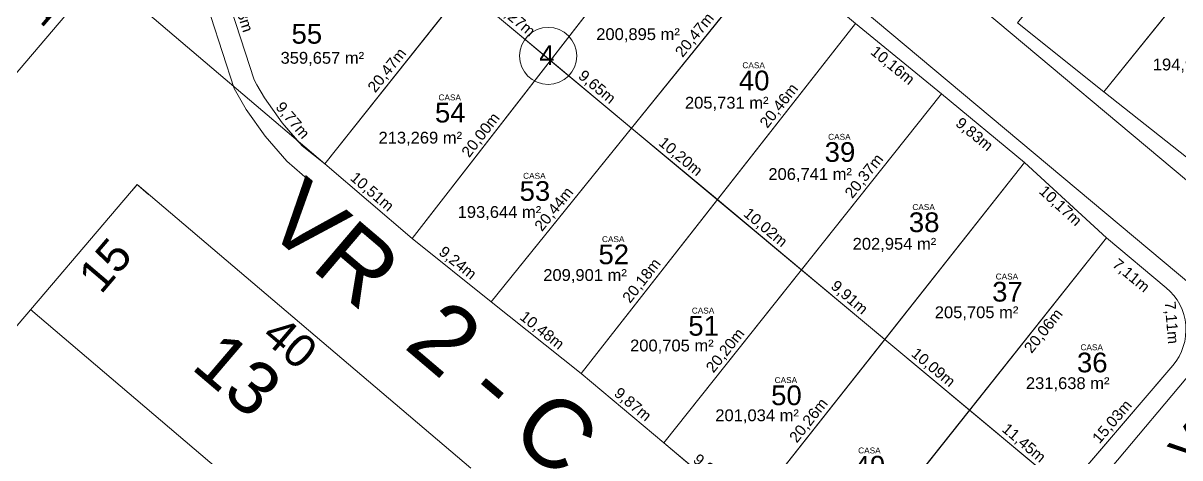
# Model space of a CAD drawing. Header units: metres. Extents: x 3808 to 8215, y 2374 to 6187.
# Drawn here: x 7255.8 to 7361.4, y 4467.2 to 4506.9 of the extents above; entities that cross this region are included whole.
import ezdxf
from ezdxf.enums import TextEntityAlignment as Align

# ---------------------------------------------------------------- set-up
doc = ezdxf.new("R2010")
doc.units = ezdxf.units.M
for name, color, linetype in [('0 - Cotas', 7, 'Continuous'), ('Boundary_Lotes', 7, 'Continuous'), ('Lado_Lotes', 7, 'Continuous'), ('Numero_Lote', 7, 'Continuous'), ('Poligonal_1a_Ordem', 7, 'Continuous'), ('Quadra', 7, 'Continuous'), ('vista', 7, 'Continuous'), ('Área_Lotes', 7, 'Continuous')]:
    doc.layers.add(name, color=color, linetype=linetype)
doc.layers.add('MEIO_FIO', color=252, linetype='Continuous', lineweight=0)
doc.layers.add('Nome_Ruas', color=7, linetype='Continuous', lineweight=0)
doc.styles.add('Arial', font='arial.ttf')
doc.styles.add('pedro', font='arial.ttf', dxfattribs={"height": 3})
doc.styles.add('REGUA80', font='arial.ttf')
doc.dimstyles.new('Copy(2) of ISO-25', dxfattribs={"dimtxt": 1, "dimasz": 2.5, "dimexe": 1.25, "dimexo": 0.625, "dimgap": 0.2, "dimtad": 1, "dimtoh": 1, "dimlfac": 1, "dimzin": 1, "dimtxsty": 'Arial', "dimblk": 'NONE', "dimcen": 0, "dimse1": 1, "dimse2": 1, "dimsd1": 1, "dimsd2": 1, "dimclrt": 256, "dimaunit": 1, "dimadec": 3, "dimazin": 0, "dimtfac": 1, "dimtmove": 0, "dimatfit": 3, "dimldrblk": 'NONE', "dimfxl": 1, "dimtolj": 1, "dimtzin": 0, "dimarcsym": 0})
doc.dimstyles.new('pedro', dxfattribs={"dimtxt": 3, "dimasz": 0.1, "dimexe": 0.1, "dimexo": 0.1, "dimgap": 0.05, "dimtad": 1, "dimzin": 1, "dimtxsty": 'pedro', "dimblk": 'ARCHTICK', "dimcen": 2.5, "dimdle": 0.1, "dimadec": 0, "dimazin": 0, "dimtfac": 1, "dimtmove": 0, "dimatfit": 3, "dimldrblk": 'ARCHTICK', "dimfxl": 0.3, "dimarcsym": 0})

# ---------------------------------------------------------------- blocks, each defined once
blk = doc.blocks.new('_ARCHTICK')
at = {"color": 0, "linetype": 'ByBlock', "const_width": 0.15}
blk.add_lwpolyline([(-0.5, -0.5), (0.5, 0.5)], dxfattribs=at)
blk = doc.blocks.new('*D9265')
at = {"layer": 'Defpoints', "color": 0, "transparency": 16777216}
for p in [(7311.78, 4630.62), (7486.92, 4481.54), (7482.36, 4476.19)]:
    blk.add_point(p, dxfattribs=at)
at = {"layer": 'vista', "color": 0, "lineweight": -2, "transparency": 16777216}
for p, q in [((7311.72, 4630.55), (7307.16, 4625.19)), ((7307.14, 4625.33), (7482.44, 4476.12)), ((7486.86, 4481.47), (7482.3, 4476.11))]:
    blk.add_line(p, q, dxfattribs=at)
at = {"layer": 'vista', "color": 0, "lineweight": -2, "transparency": 16777216, "xscale": 0.1, "yscale": 0.1, "zscale": 0.1}
for p, rotation in [((7307.22, 4625.27), 139.595887678014), ((7482.36, 4476.19), 319.595887678014)]:
    blk.add_blockref('_ARCHTICK', p, dxfattribs=dict(at, rotation=rotation))
at = {"layer": 'vista', "color": 0, "lineweight": 5, "transparency": 16777216, "insert": (7395.99, 4552.14), "char_height": 3, "attachment_point": 5, "rotation": 319.5959, "style": 'pedro'}
blk.add_mtext('230,00', dxfattribs=at)
blk = doc.blocks.new('*D10098')
at = {"layer": 'Defpoints', "color": 0, "transparency": 16777216}
for p in [(7342.19, 4471.59), (7350.95, 4464.21), (7350.96, 4464.23)]:
    blk.add_point(p, dxfattribs=at)
at = {"layer": '0 - Cotas', "lineweight": 5, "transparency": 16777216, "insert": (7347.08, 4468.51), "char_height": 1, "attachment_point": 5, "rotation": 319.9774, "style": 'Arial'}
blk.add_mtext('\\A1;11,45m', dxfattribs=at)
blk = doc.blocks.new('_None')
blk = doc.blocks.new('*D10099')
at = {"layer": 'Defpoints', "color": 0, "transparency": 16777216}
for p in [(7334.43, 4478.03), (7342.18, 4471.58), (7342.19, 4471.59)]:
    blk.add_point(p, dxfattribs=at)
at = {"layer": '0 - Cotas', "lineweight": 5, "transparency": 16777216, "insert": (7338.81, 4475.41), "char_height": 1, "attachment_point": 5, "rotation": 320.3257, "style": 'Arial'}
blk.add_mtext('\\A1;10,09m', dxfattribs=at)
blk = doc.blocks.new('*D10100')
at = {"layer": 'Defpoints', "color": 0, "transparency": 16777216}
for p in [(7326.87, 4484.44), (7326.93, 4484.51), (7334.43, 4478.03)]:
    blk.add_point(p, dxfattribs=at)
at = {"layer": '0 - Cotas', "lineweight": 5, "transparency": 16777216, "insert": (7331.15, 4481.81), "char_height": 1, "attachment_point": 5, "rotation": 319.1682, "style": 'Arial'}
blk.add_mtext('\\A1;9,91m', dxfattribs=at)
blk = doc.blocks.new('*D10101')
at = {"layer": 'Defpoints', "color": 0, "transparency": 16777216}
for p in [(7319.14, 4490.8), (7319.14, 4490.8), (7326.83, 4484.38)]:
    blk.add_point(p, dxfattribs=at)
at = {"layer": '0 - Cotas', "lineweight": 5, "transparency": 16777216, "insert": (7323.49, 4488.2), "char_height": 1, "attachment_point": 5, "rotation": 320.1406, "style": 'Arial'}
blk.add_mtext('\\A1;10,02m', dxfattribs=at)
blk = doc.blocks.new('*D10102')
at = {"layer": 'Defpoints', "color": 0, "transparency": 16777216}
for p in [(7311.31, 4497.33), (7311.31, 4497.33), (7319.14, 4490.8)]:
    blk.add_point(p, dxfattribs=at)
at = {"layer": '0 - Cotas', "lineweight": 5, "transparency": 16777216, "insert": (7315.74, 4494.68), "char_height": 1, "attachment_point": 5, "rotation": 320.1406, "style": 'Arial'}
blk.add_mtext('\\A1;10,20m', dxfattribs=at)
blk = doc.blocks.new('*D10103')
at = {"layer": 'Defpoints', "color": 0, "transparency": 16777216}
for p in [(7303.89, 4503.51), (7303.9, 4503.52), (7311.32, 4497.35)]:
    blk.add_point(p, dxfattribs=at)
at = {"layer": '0 - Cotas', "lineweight": 5, "transparency": 16777216, "insert": (7308.11, 4501.04), "char_height": 1, "attachment_point": 5, "rotation": 320.293, "style": 'Arial'}
blk.add_mtext('\\A1;9,65m', dxfattribs=at)
blk = doc.blocks.new('*D10104')
at = {"layer": 'Defpoints', "color": 0, "transparency": 16777216}
for p in [(7296.01, 4510.11), (7296.01, 4510.11), (7303.9, 4503.52)]:
    blk.add_point(p, dxfattribs=at)
at = {"layer": '0 - Cotas', "lineweight": 5, "transparency": 16777216, "insert": (7300.47, 4507.43), "char_height": 1, "attachment_point": 5, "rotation": 320.1406, "style": 'Arial'}
blk.add_mtext('\\A1;10,27m', dxfattribs=at)
blk = doc.blocks.new('*D10110')
at = {"layer": 'Defpoints', "color": 0, "transparency": 16777216}
for p in [(7360.72, 4475.65), (7360.72, 4475.65), (7350.96, 4464.23)]:
    blk.add_point(p, dxfattribs=at)
at = {"layer": '0 - Cotas', "lineweight": 5, "transparency": 16777216, "insert": (7355.23, 4470.46), "char_height": 1, "attachment_point": 5, "rotation": 49.4946, "style": 'Arial'}
blk.add_mtext('\\A1;15,03m', dxfattribs=at)
blk = doc.blocks.new('*D10111')
at = {"layer": 'Defpoints', "color": 0, "transparency": 16777216}
for p in [(7354.66, 4487.29), (7342.19, 4471.59), (7343.47, 4470.57)]:
    blk.add_point(p, dxfattribs=at)
at = {"layer": '0 - Cotas', "lineweight": 5, "transparency": 16777216, "insert": (7348.96, 4478.76), "char_height": 1, "attachment_point": 5, "rotation": 51.5463, "style": 'Arial'}
blk.add_mtext('\\A1;20,06m', dxfattribs=at)
blk = doc.blocks.new('*D10112')
at = {"layer": 'Defpoints', "color": 0, "transparency": 16777216}
for p in [(7354.66, 4487.29), (7360.12, 4482.74), (7358.8, 4481.15)]:
    blk.add_point(p, dxfattribs=at)
at = {"layer": '0 - Cotas', "lineweight": 5, "transparency": 16777216, "insert": (7356.87, 4483.81), "char_height": 1, "attachment_point": 5, "rotation": 320.1694, "style": 'Arial'}
blk.add_mtext('\\A1;7,11m', dxfattribs=at)
blk = doc.blocks.new('*D10113')
at = {"layer": 'Defpoints', "color": 0, "transparency": 16777216}
for p in [(7360.12, 4482.74), (7360.07, 4475.6), (7360.72, 4475.65)]:
    blk.add_point(p, dxfattribs=at)
at = {"layer": '0 - Cotas', "lineweight": 5, "transparency": 16777216, "insert": (7360.54, 4479.55), "char_height": 1, "attachment_point": 5, "rotation": 274.832, "style": 'Arial'}
blk.add_mtext('\\A1;7,11m', dxfattribs=at)
blk = doc.blocks.new('*D10114')
at = {"layer": 'Defpoints', "color": 0, "transparency": 16777216}
for p in [(7342.17, 4471.56), (7329.72, 4455.88), (7331.09, 4454.8)]:
    blk.add_point(p, dxfattribs=at)
at = {"layer": '0 - Cotas', "lineweight": 5, "transparency": 16777216, "insert": (7336.92, 4463.43), "char_height": 1, "attachment_point": 5, "rotation": 51.5463, "style": 'Arial'}
blk.add_mtext('\\A1;20,02m', dxfattribs=at)
blk = doc.blocks.new('*D10116')
at = {"layer": 'Defpoints', "color": 0, "transparency": 16777216}
for p in [(7347.19, 4494.19), (7354.66, 4487.29), (7353.61, 4486.15)]:
    blk.add_point(p, dxfattribs=at)
at = {"layer": '0 - Cotas', "lineweight": 5, "transparency": 16777216, "insert": (7350.42, 4490.18), "char_height": 1, "attachment_point": 5, "rotation": 317.2809, "style": 'Arial'}
blk.add_mtext('\\A1;10,17m', dxfattribs=at)
blk = doc.blocks.new('*D10117')
at = {"layer": 'Defpoints', "color": 0, "transparency": 16777216}
for p in [(7339.61, 4500.45), (7347.19, 4494.19), (7346.04, 4492.8)]:
    blk.add_point(p, dxfattribs=at)
at = {"layer": '0 - Cotas', "lineweight": 5, "transparency": 16777216, "insert": (7342.56, 4496.71), "char_height": 1, "attachment_point": 5, "rotation": 320.4611, "style": 'Arial'}
blk.add_mtext('\\A1;9,83m', dxfattribs=at)
blk = doc.blocks.new('*D10118')
at = {"layer": 'Defpoints', "color": 0, "transparency": 16777216}
for p in [(7314.25, 4468.56), (7321.88, 4462.13), (7321.88, 4462.13)]:
    blk.add_point(p, dxfattribs=at)
at = {"layer": '0 - Cotas', "lineweight": 5, "transparency": 16777216, "insert": (7318.58, 4465.96), "char_height": 1, "attachment_point": 5, "rotation": 319.8541, "style": 'Arial'}
blk.add_mtext('\\A1;9,98m', dxfattribs=at)
blk = doc.blocks.new('*D10119')
at = {"layer": 'Defpoints', "color": 0, "transparency": 16777216}
for p in [(7326.83, 4484.38), (7326.83, 4484.38), (7314.25, 4468.56)]:
    blk.add_point(p, dxfattribs=at)
at = {"layer": '0 - Cotas', "lineweight": 5, "transparency": 16777216, "insert": (7319.91, 4476.97), "char_height": 1, "attachment_point": 5, "rotation": 51.5054, "style": 'Arial'}
blk.add_mtext('\\A1;20,20m', dxfattribs=at)
blk = doc.blocks.new('*D10120')
at = {"layer": 'Defpoints', "color": 0, "transparency": 16777216}
for p in [(7334.43, 4478.03), (7334.43, 4478.03), (7321.88, 4462.13)]:
    blk.add_point(p, dxfattribs=at)
at = {"layer": '0 - Cotas', "lineweight": 5, "transparency": 16777216, "insert": (7327.52, 4470.58), "char_height": 1, "attachment_point": 5, "rotation": 51.7033, "style": 'Arial'}
blk.add_mtext('\\A1;20,26m', dxfattribs=at)
blk = doc.blocks.new('*D10121')
at = {"layer": 'Defpoints', "color": 0, "transparency": 16777216}
for p in [(7339.61, 4500.45), (7339.61, 4500.45), (7326.93, 4484.51)]:
    blk.add_point(p, dxfattribs=at)
at = {"layer": '0 - Cotas', "lineweight": 5, "transparency": 16777216, "insert": (7332.59, 4492.91), "char_height": 1, "attachment_point": 5, "rotation": 51.5054, "style": 'Arial'}
blk.add_mtext('\\A1;20,37m', dxfattribs=at)
blk = doc.blocks.new('*D10122')
at = {"layer": 'Defpoints', "color": 0, "transparency": 16777216}
for p in [(7331.76, 4506.9), (7319.14, 4490.8), (7319.14, 4490.8)]:
    blk.add_point(p, dxfattribs=at)
at = {"layer": '0 - Cotas', "lineweight": 5, "transparency": 16777216, "insert": (7324.82, 4499.34), "char_height": 1, "attachment_point": 5, "rotation": 51.9113, "style": 'Arial'}
blk.add_mtext('\\A1;20,46m', dxfattribs=at)
blk = doc.blocks.new('*D10123')
at = {"layer": 'Defpoints', "color": 0, "transparency": 16777216}
for p in [(7319.14, 4490.8), (7306.69, 4474.91), (7306.69, 4474.91)]:
    blk.add_point(p, dxfattribs=at)
at = {"layer": '0 - Cotas', "lineweight": 5, "transparency": 16777216, "insert": (7312.28, 4483.35), "char_height": 1, "attachment_point": 5, "rotation": 51.9113, "style": 'Arial'}
blk.add_mtext('\\A1;20,18m', dxfattribs=at)
blk = doc.blocks.new('*D10124')
at = {"layer": 'Defpoints', "color": 0, "transparency": 16777216}
for p in [(7311.32, 4497.35), (7298.49, 4481.44), (7298.49, 4481.44)]:
    blk.add_point(p, dxfattribs=at)
at = {"layer": '0 - Cotas', "lineweight": 5, "transparency": 16777216, "insert": (7304.27, 4489.89), "char_height": 1, "attachment_point": 5, "rotation": 51.1008, "style": 'Arial'}
blk.add_mtext('\\A1;20,44m', dxfattribs=at)
blk = doc.blocks.new('*D10125')
at = {"layer": 'Defpoints', "color": 0, "transparency": 16777216}
for p in [(7324.16, 4513.26), (7324.16, 4513.26), (7311.31, 4497.33)]:
    blk.add_point(p, dxfattribs=at)
at = {"layer": '0 - Cotas', "lineweight": 5, "transparency": 16777216, "insert": (7317.11, 4505.8), "char_height": 1, "attachment_point": 5, "rotation": 51.1008, "style": 'Arial'}
blk.add_mtext('\\A1;20,47m', dxfattribs=at)
blk = doc.blocks.new('*D10126')
at = {"layer": 'Defpoints', "color": 0, "transparency": 16777216}
for p in [(7324.16, 4513.26), (7331.76, 4506.9), (7330.7, 4505.64)]:
    blk.add_point(p, dxfattribs=at)
at = {"layer": '0 - Cotas', "lineweight": 5, "transparency": 16777216, "insert": (7327.61, 4509.27), "char_height": 1, "attachment_point": 5, "rotation": 320.0673, "style": 'Arial'}
blk.add_mtext('\\A1;9,91m', dxfattribs=at)
blk = doc.blocks.new('*D10127')
at = {"layer": 'Defpoints', "color": 0, "transparency": 16777216}
for p in [(7331.76, 4506.9), (7339.61, 4500.45), (7338.54, 4499.15)]:
    blk.add_point(p, dxfattribs=at)
at = {"layer": '0 - Cotas', "lineweight": 5, "transparency": 16777216, "insert": (7335.1, 4503.01), "char_height": 1, "attachment_point": 5, "rotation": 320.5989, "style": 'Arial'}
blk.add_mtext('\\A1;10,16m', dxfattribs=at)
blk = doc.blocks.new('*D10128')
at = {"layer": 'Defpoints', "color": 0, "transparency": 16777216}
for p in [(7306.69, 4474.91), (7306.69, 4474.91), (7314.25, 4468.56)]:
    blk.add_point(p, dxfattribs=at)
at = {"layer": '0 - Cotas', "lineweight": 5, "transparency": 16777216, "insert": (7311.37, 4472.03), "char_height": 1, "attachment_point": 5, "rotation": 319.9774, "style": 'Arial'}
blk.add_mtext('\\A1;9,87m', dxfattribs=at)
blk = doc.blocks.new('*D10129')
at = {"layer": 'Defpoints', "color": 0, "transparency": 16777216}
for p in [(7298.49, 4481.44), (7298.49, 4481.44), (7306.69, 4474.91)]:
    blk.add_point(p, dxfattribs=at)
at = {"layer": '0 - Cotas', "lineweight": 5, "transparency": 16777216, "insert": (7303.09, 4478.8), "char_height": 1, "attachment_point": 5, "rotation": 321.4771, "style": 'Arial'}
blk.add_mtext('\\A1;10,48m', dxfattribs=at)
blk = doc.blocks.new('*D10130')
at = {"layer": 'Defpoints', "color": 0, "transparency": 16777216}
for p in [(7291.29, 4487.23), (7298.49, 4481.44), (7298.49, 4481.44)]:
    blk.add_point(p, dxfattribs=at)
at = {"layer": '0 - Cotas', "lineweight": 5, "transparency": 16777216, "insert": (7295.39, 4484.96), "char_height": 1, "attachment_point": 5, "rotation": 321.1953, "style": 'Arial'}
blk.add_mtext('\\A1;9,24m', dxfattribs=at)
blk = doc.blocks.new('*D10131')
at = {"layer": 'Defpoints', "color": 0, "transparency": 16777216}
for p in [(7283.3, 4494.06), (7283.3, 4494.06), (7291.29, 4487.23)]:
    blk.add_point(p, dxfattribs=at)
at = {"layer": '0 - Cotas', "lineweight": 5, "transparency": 16777216, "insert": (7287.57, 4491.46), "char_height": 1, "attachment_point": 5, "rotation": 319.4624, "style": 'Arial'}
blk.add_mtext('\\A1;10,51m', dxfattribs=at)
blk = doc.blocks.new('*D10132')
at = {"layer": 'Defpoints', "color": 0, "transparency": 16777216}
for p in [(7303.53, 4503.04), (7303.53, 4503.04), (7291.29, 4487.23)]:
    blk.add_point(p, dxfattribs=at)
at = {"layer": '0 - Cotas', "lineweight": 5, "transparency": 16777216, "insert": (7297.58, 4496.66), "char_height": 1, "attachment_point": 5, "rotation": 52.2604, "style": 'Arial'}
blk.add_mtext('\\A1;20,00m', dxfattribs=at)
blk = doc.blocks.new('*D10133')
at = {"layer": 'Defpoints', "color": 0, "transparency": 16777216}
for p in [(7296.01, 4510.11), (7296.01, 4510.11), (7283.3, 4494.06)]:
    blk.add_point(p, dxfattribs=at)
at = {"layer": '0 - Cotas', "lineweight": 5, "transparency": 16777216, "insert": (7289.03, 4502.58), "char_height": 1, "attachment_point": 5, "rotation": 51.6048, "style": 'Arial'}
blk.add_mtext('\\A1;20,47m', dxfattribs=at)
blk = doc.blocks.new('*D10135')
at = {"layer": 'Defpoints', "color": 0, "transparency": 16777216}
for p in [(7316.32, 4519.57), (7303.9, 4503.52), (7303.9, 4503.52)]:
    blk.add_point(p, dxfattribs=at)
at = {"layer": '0 - Cotas', "lineweight": 5, "transparency": 16777216, "insert": (7309.47, 4512.04), "char_height": 1, "attachment_point": 5, "rotation": 52.2604, "style": 'Arial'}
blk.add_mtext('\\A1;20,30m', dxfattribs=at)
blk = doc.blocks.new('*D10144')
at = {"layer": 'Defpoints', "color": 0, "transparency": 16777216}
for p in [(7272.96, 4514.23), (7276.87, 4501.48), (7276.97, 4501.51)]:
    blk.add_point(p, dxfattribs=at)
at = {"layer": '0 - Cotas', "lineweight": 5, "transparency": 16777216, "insert": (7275.54, 4508.35), "char_height": 1, "attachment_point": 5, "rotation": 287.4972, "style": 'Arial'}
blk.add_mtext('\\A1;13,33m', dxfattribs=at)
blk = doc.blocks.new('*D10145')
at = {"layer": 'Defpoints', "color": 0, "transparency": 16777216}
for p in [(7276.97, 4501.51), (7282.89, 4493.72), (7283.3, 4494.06)]:
    blk.add_point(p, dxfattribs=at)
at = {"layer": '0 - Cotas', "lineweight": 5, "transparency": 16777216, "insert": (7280.31, 4498), "char_height": 1, "attachment_point": 5, "rotation": 310.3557, "style": 'Arial'}
blk.add_mtext('\\A1;9,77m', dxfattribs=at)

msp = doc.modelspace()

# ---------------------------------------------------------------- linework, layer by layer
at = {"layer": 'Boundary_Lotes', "lineweight": 5, "flags": 128}
for points in [[(7316.319, 4519.571), (7308.721, 4526.146), (7296.009, 4510.105), (7303.896, 4503.52)], [(7296.009, 4510.105), (7287.901, 4516.875), (7280.269, 4523.247), (7275.761, 4517.695), (7272.961, 4514.226), (7274.78, 4508.11), (7276.84, 4501.742), (7277.097, 4501.284), (7277.782, 4500.095), (7279.414, 4497.809), (7280.881, 4496.123), (7283.298, 4494.065)], [(7366.962, 4516.182), (7359.201, 4522.596), (7346.531, 4506.954), (7354.43, 4500.656)], [(7324.16, 4513.262), (7316.319, 4519.571), (7303.896, 4503.52), (7311.307, 4497.333)], [(7374.672, 4509.81), (7366.962, 4516.182), (7354.43, 4500.656), (7361.985, 4494.667)], [(7331.76, 4506.9), (7324.16, 4513.262), (7311.307, 4497.333), (7319.137, 4490.795)], [(7303.896, 4503.52), (7296.009, 4510.105), (7283.298, 4494.065), (7291.289, 4487.231)], [(7339.61, 4500.452), (7331.76, 4506.9), (7319.137, 4490.795), (7326.825, 4484.376)], [(7311.307, 4497.333), (7303.896, 4503.52), (7291.289, 4487.231), (7298.486, 4481.443)], [(7347.194, 4494.192), (7339.61, 4500.452), (7326.825, 4484.376), (7334.429, 4478.027)], [(7319.137, 4490.795), (7311.307, 4497.333), (7298.486, 4481.443), (7306.689, 4474.913)], [(7354.665, 4487.293), (7347.194, 4494.192), (7334.429, 4478.027), (7342.173, 4471.562)], [(7326.825, 4484.376), (7319.137, 4490.795), (7306.689, 4474.913), (7314.25, 4468.564)], [(7334.429, 4478.027), (7326.825, 4484.376), (7314.25, 4468.564), (7321.876, 4462.131)], [(7342.173, 4471.562), (7334.429, 4478.027), (7321.876, 4462.131), (7329.721, 4455.882)], [(7350.96, 4464.225), (7342.173, 4471.562), (7329.721, 4455.882), (7336.287, 4450.533), (7336.859, 4450.107), (7337.882, 4449.911), (7339.201, 4450.415)]]:
    msp.add_lwpolyline(points, close=True, dxfattribs=at)
msp.add_lwpolyline([(7360.723, 4475.653, 0.4176672), (7360.123, 4482.74), (7354.665, 4487.293), (7342.173, 4471.562), (7350.96, 4464.225)], format="xyb", close=True, dxfattribs=at)
at = {"layer": 'Lado_Lotes', "lineweight": 5}
for p, q in [((7354.43, 4500.656), (7379.721, 4531.988)), ((7308.721, 4526.146), (7283.298, 4494.065)), ((7280.269, 4523.247), (7350.96, 4464.225)), ((7291.289, 4487.231), (7316.319, 4519.571)), ((7298.486, 4481.443), (7324.16, 4513.262)), ((7324.16, 4513.262), (7331.76, 4506.9)), ((7274.78, 4508.11), (7276.84, 4501.742)), ((7306.689, 4474.913), (7331.76, 4506.9)), ((7331.76, 4506.9), (7339.61, 4500.452)), ((7354.43, 4500.656), (7346.531, 4506.954)), ((7276.84, 4501.742), (7277.097, 4501.284)), ((7277.097, 4501.284), (7277.782, 4500.095)), ((7277.782, 4500.095), (7279.414, 4497.809)), ((7314.25, 4468.564), (7339.61, 4500.452)), ((7339.61, 4500.452), (7347.194, 4494.192)), ((7361.985, 4494.667), (7354.43, 4500.656)), ((7279.414, 4497.809), (7281.236, 4495.714)), ((7281.236, 4495.714), (7283.298, 4494.065)), ((7291.289, 4487.231), (7283.298, 4494.065)), ((7321.876, 4462.131), (7347.194, 4494.192)), ((7347.194, 4494.192), (7354.665, 4487.293)), ((7298.486, 4481.443), (7291.289, 4487.231)), ((7329.721, 4455.882), (7354.665, 4487.293)), ((7354.665, 4487.293), (7360.123, 4482.74)), ((7306.689, 4474.913), (7298.486, 4481.443)), ((7314.25, 4468.564), (7306.689, 4474.913)), ((7360.723, 4475.653), (7350.96, 4464.225)), ((7321.876, 4462.131), (7314.25, 4468.564))]:
    msp.add_line(p, q, dxfattribs=at)
msp.add_arc((7356.921, 4478.901), 5, 319.49459, 50.16936, dxfattribs=at)
at = {"layer": 'MEIO_FIO', "lineweight": 5}
for p, q in [((7274.643, 4565.948), (7363.27, 4491.466)), ((7363.804, 4481.809), (7271.928, 4558.914)), ((7272.893, 4507.525), (7275.022, 4500.947)), ((7275.022, 4500.947), (7275.381, 4500.308)), ((7275.381, 4500.308), (7276.119, 4499.026)), ((7276.119, 4499.026), (7277.861, 4496.584)), ((7277.861, 4496.584), (7279.839, 4494.312)), ((7279.839, 4494.312), (7281.944, 4492.493)), ((7341.221, 4449.782), (7363.915, 4476.83))]:
    msp.add_line(p, q, dxfattribs=at)
at = {"layer": 'Poligonal_1a_Ordem', "lineweight": 5}
msp.add_line((7233.399, 4536.55), (7283.298, 4494.065), dxfattribs=at)
at = {"layer": 'Quadra', "lineweight": 5}
msp.add_circle((7303.691, 4503.924), 2.61, dxfattribs=at)
at = {"layer": 'vista', "lineweight": 5}
for p, q in [((7151.028, 4380.056), (7264.459, 4513.317)), ((7162.45, 4370.334), (7266.158, 4492.172)), ((7266.158, 4492.172), (7296.618, 4466.245)), ((7256.436, 4480.75), (7286.895, 4454.823))]:
    msp.add_line(p, q, dxfattribs=at)
at = {"layer": 'vista', "color": 1, "lineweight": 5}
for p, q in [((7266.094, 4492.096), (7265.464, 4491.357)), ((7266.235, 4492.107), (7267.215, 4491.273))]:
    msp.add_line(p, q, dxfattribs=at)

# ---------------------------------------------------------------- block references
for p, xscale, yscale, zscale, rotation in [((7265.529, 4491.433), 0.09999999999999999, 0.09999999999999999, 0.09999999999999999, 139.5958876918647), ((7267.139, 4491.337), 0.1, 0.1, 0.1, 229.5958876918695)]:
    msp.add_blockref('_ARCHTICK', p, dxfattribs=dict(at, xscale=xscale, yscale=yscale, zscale=zscale, rotation=rotation))

# ---------------------------------------------------------------- texts
at = {"layer": 'Nome_Ruas', "lineweight": 5, "style": 'REGUA80'}
msp.add_text('VR 16-D (Atual Rua São Bento)', height=3, rotation=50.17469, dxfattribs=at).set_placement((7362.438, 4466.319))
at = {"layer": 'Numero_Lote', "lineweight": 5, "style": 'REGUA80'}
for s, height, p in [('55', 1.8, (7280.258, 4505.049)), ('CASA', 0.54, (7321.423, 4502.805)), ('40', 1.8, (7321.102, 4500.785)), ('CASA', 0.54, (7293.675, 4499.865)), ('54', 1.8, (7293.354, 4497.846)), ('CASA', 0.54, (7329.253, 4496.267)), ('39', 1.8, (7328.933, 4494.248)), ('CASA', 0.54, (7301.405, 4492.703)), ('53', 1.8, (7301.084, 4490.683)), ('38', 1.8, (7336.621, 4487.829)), ('CASA', 0.54, (7336.941, 4489.848)), ('CASA', 0.54, (7308.602, 4486.915)), ('52', 1.8, (7308.282, 4484.896)), ('37', 1.8, (7344.225, 4481.48)), ('CASA', 0.54, (7344.546, 4483.5)), ('51', 1.8, (7316.484, 4478.365)), ('CASA', 0.54, (7316.805, 4480.385)), ('CASA', 0.54, (7316.805, 4480.385)), ('36', 1.8, (7351.968, 4475.015)), ('CASA', 0.54, (7352.289, 4477.034)), ('50', 1.8, (7324.045, 4472.016)), ('CASA', 0.54, (7324.366, 4474.036)), ('49', 1.8, (7331.672, 4465.583)), ('CASA', 0.54, (7331.993, 4467.603))]:
    msp.add_text(s, height=height, dxfattribs=at).set_placement(p)
at = {"layer": 'Quadra', "lineweight": 5, "style": 'REGUA80'}
msp.add_text('4', height=1.8, dxfattribs=at).set_placement((7302.879, 4503.103))
at = {"layer": 'vista', "lineweight": 5, "style": 'pedro'}
msp.add_text('VR  2 - C ', height=6.24, rotation=319.59589, dxfattribs=at).set_placement((7281.527, 4493.084), align=Align.TOP_LEFT)
at = {"layer": 'vista', "color": 1, "lineweight": 5, "char_height": 3, "attachment_point": 5, "style": 'pedro'}
for s, insert, rotation in [('15', (7257.817, 4509.121), 49.59589), ('15', (7263.25, 4484.799), 49.59589), ('40', (7280.134, 4477.738), 319.59589)]:
    msp.add_mtext(s, dxfattribs=dict(at, insert=insert, rotation=rotation))
at = {"layer": 'vista', "lineweight": 5, "insert": (7275.349, 4474.812), "char_height": 4.8, "attachment_point": 5, "rotation": 319.59589, "style": 'pedro'}
msp.add_mtext('13', dxfattribs=at)
at = {"layer": 'Área_Lotes', "lineweight": 5, "style": 'REGUA80'}
for s, p in [('200,895 m²', (7308.081, 4505.38)), ('359,657 m²', (7279.258, 4503.216)), ('194,973 m²', (7358.894, 4502.605)), ('205,731 m²', (7316.179, 4499.112)), ('213,269 m²', (7288.201, 4495.918)), ('206,741 m²', (7323.794, 4492.595)), ('193,644 m²', (7295.426, 4489.128)), ('202,954 m²', (7331.49, 4486.22)), ('209,901 m²', (7303.243, 4483.365)), ('205,705 m²', (7338.99, 4479.963)), ('200,705 m²', (7311.17, 4476.926)), ('231,638 m²', (7347.308, 4473.485)), ('201,034 m²', (7318.951, 4470.548))]:
    msp.add_text(s, height=1.08, dxfattribs=at).set_placement(p)

# ---------------------------------------------------------------- dimensions: what is measured, and where the dimension line sits
at = {"layer": '0 - Cotas', "lineweight": 5}
for base, p1, p2, angle, picture, middle in [((7303.896, 4503.52), (7316.319, 4519.571), (7303.896, 4503.52), 232.26037, '*D10135', (7310.108, 4511.545)), ((7276.869, 4501.482), (7272.961, 4514.226), (7276.969, 4501.513), 287.49718, '*D10144', (7274.78, 4508.11)), ((7324.16, 4513.262), (7311.307, 4497.333), (7324.16, 4513.262), 51.10077, '*D10125', (7317.734, 4505.298)), ((7330.703, 4505.638), (7324.16, 4513.262), (7331.76, 4506.9), 320.06731, '*D10126', (7327.096, 4508.656)), ((7296.009, 4510.105), (7283.298, 4494.065), (7296.009, 4510.105), 51.6048, '*D10133', (7289.654, 4502.085)), ((7296.009, 4510.105), (7303.896, 4503.52), (7296.009, 4510.105), 140.14057, '*D10104', (7299.953, 4506.813)), ((7319.137, 4490.795), (7331.76, 4506.9), (7319.137, 4490.795), 231.91132, '*D10122', (7325.449, 4498.848)), ((7338.538, 4499.147), (7331.76, 4506.9), (7339.61, 4500.452), 320.59888, '*D10127', (7334.594, 4502.386)), ((7303.888, 4503.51), (7311.323, 4497.353), (7303.896, 4503.52), 140.29301, '*D10103', (7307.602, 4500.426)), ((7303.528, 4503.045), (7291.289, 4487.231), (7303.528, 4503.045), 52.26037, '*D10132', (7298.209, 4496.172)), ((7282.894, 4493.721), (7276.969, 4501.513), (7283.298, 4494.065), 310.35574, '*D10145', (7279.697, 4497.483)), ((7339.61, 4500.452), (7326.93, 4484.508), (7339.61, 4500.452), 51.50544, '*D10121', (7333.218, 4492.414)), ((7346.042, 4492.797), (7339.61, 4500.452), (7347.194, 4494.192), 320.46115, '*D10117', (7342.048, 4496.095)), ((7298.486, 4481.443), (7311.323, 4497.353), (7298.486, 4481.443), 231.10077, '*D10124', (7304.896, 4489.388)), ((7311.307, 4497.333), (7319.137, 4490.795), (7311.307, 4497.333), 140.14057, '*D10102', (7315.222, 4494.064)), ((7283.298, 4494.065), (7291.289, 4487.231), (7283.298, 4494.065), 139.46244, '*D10131', (7287.054, 4490.853)), ((7353.609, 4486.15), (7347.194, 4494.192), (7354.665, 4487.293), 317.28087, '*D10116', (7349.88, 4489.593)), ((7306.689, 4474.913), (7319.137, 4490.795), (7306.689, 4474.913), 231.91132, '*D10123', (7312.913, 4482.854)), ((7319.137, 4490.795), (7326.825, 4484.376), (7319.137, 4490.795), 140.14057, '*D10101', (7322.981, 4487.586)), ((7298.486, 4481.443), (7291.289, 4487.231), (7298.486, 4481.443), 321.19531, '*D10130', (7294.887, 4484.337)), ((7343.4748, 4470.5697), (7354.6649, 4487.2931), (7342.193, 4471.5876), 231.54631, '*D10111', (7349.5828, 4478.2612)), ((7358.801, 4481.155), (7354.665, 4487.293), (7360.123, 4482.74), 320.16936, '*D10112', (7356.354, 4483.196)), ((7326.825, 4484.376), (7314.25, 4468.564), (7326.825, 4484.376), 51.50544, '*D10119', (7320.537, 4476.47)), ((7326.875, 4484.444), (7334.429, 4478.027), (7326.93, 4484.508), 139.16825, '*D10100', (7330.627, 4481.202)), ((7360.067, 4475.598), (7360.123, 4482.74), (7360.723, 4475.653), 274.83198, '*D10113', (7359.739, 4479.481)), ((7298.486, 4481.443), (7306.689, 4474.913), (7298.486, 4481.443), 141.47713, '*D10129', (7302.587, 4478.178)), ((7334.4292, 4478.0274), (7321.8764, 4462.1309), (7334.4292, 4478.0274), 51.70332, '*D10120', (7328.1528, 4470.0791)), ((7342.183, 4471.575), (7334.429, 4478.027), (7342.193, 4471.588), 320.32573, '*D10099', (7338.301, 4474.795)), ((7306.689, 4474.913), (7314.25, 4468.564), (7306.689, 4474.913), 139.97736, '*D10128', (7310.852, 4471.417)), ((7360.723, 4475.653), (7350.96, 4464.225), (7360.723, 4475.653), 49.49459, '*D10110', (7355.841, 4469.939)), ((7331.088, 4454.796), (7342.173, 4471.562), (7329.721, 4455.882), 231.54631, '*D10114', (7337.549, 4462.932)), ((7350.95, 4464.213), (7342.193, 4471.588), (7350.96, 4464.225), 319.97744, '*D10098', (7346.566, 4467.894)), ((7321.876, 4462.131), (7314.25, 4468.564), (7321.876, 4462.131), 319.85411, '*D10118', (7318.063, 4465.347))]:
    dim = msp.add_linear_dim(base=base, p1=p1, p2=p2, angle=angle, dimstyle='Copy(2) of ISO-25', override={"dimpost": 'm'}, dxfattribs=at)
    dim.commit()
    dim.dimension.update_dxf_attribs({"geometry": picture, "text_midpoint": middle, "dimtype": 161})
at = {"layer": 'vista', "color": 1, "lineweight": 5}
dim = msp.add_linear_dim(base=(7482.364, 4476.187), p1=(7311.78, 4630.623), p2=(7486.923, 4481.543), angle=319.59589, dimstyle='pedro', override={"dimfxl": 0.1}, dxfattribs=at)
dim.commit()
dim.dimension.update_dxf_attribs({"geometry": '*D9265', "text_midpoint": (7395.993, 4552.138)})

doc.saveas('drawing.dxf')
